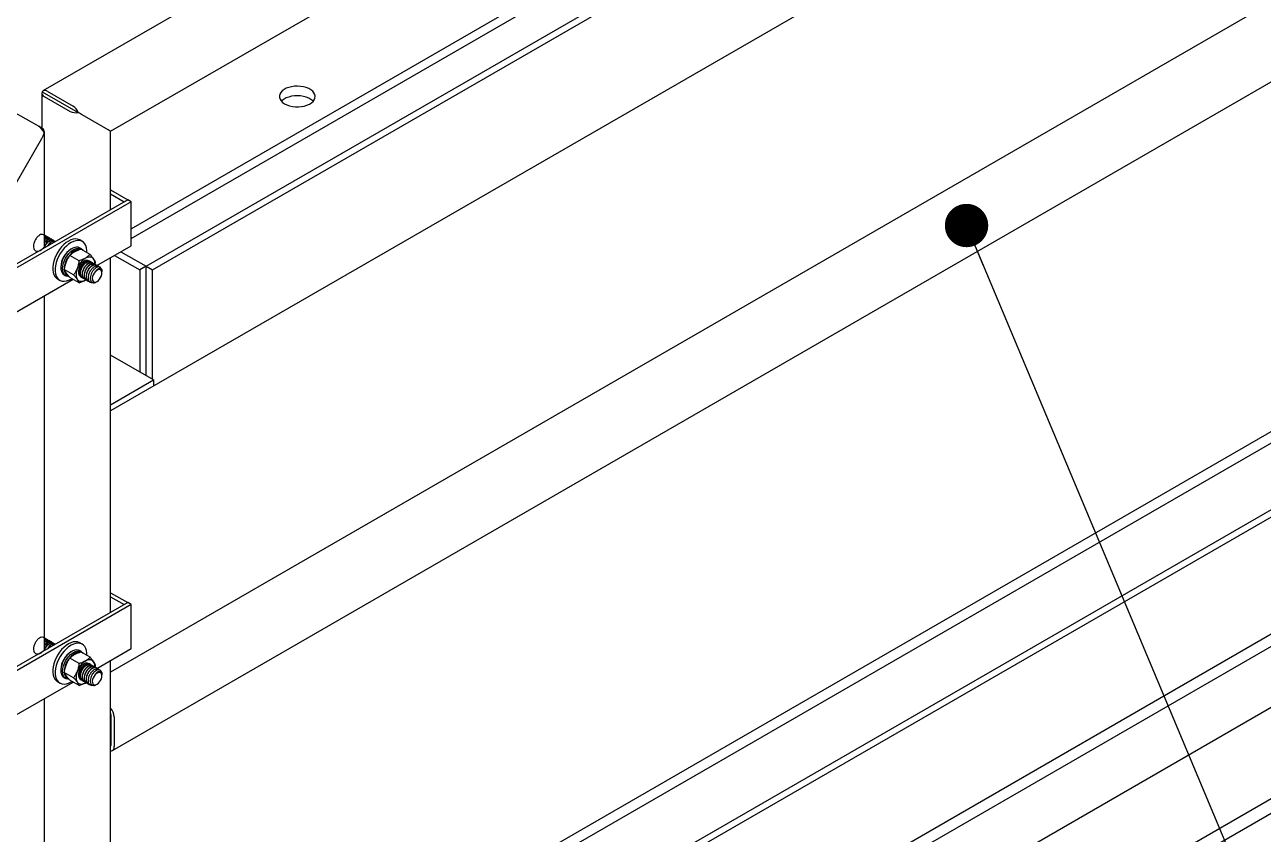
# Model space of a CAD drawing. Header units: millimetres. Extents: x 1293 to 41893, y 1011 to 26911.
# Drawn here: x 38631 to 39510, y 11269 to 11843 of the extents above; entities that cross this region are included whole.
import ezdxf

# ---------------------------------------------------------------- set-up
doc = ezdxf.new("R2010")
doc.units = ezdxf.units.MM
doc.header["$LTSCALE"] = 50
for name, color, linetype in [('CAPA_1', 7, 'Continuous'), ('CLIP_BAR', 5, 'Continuous'), ('PASILLOS', 2, 'Continuous')]:
    doc.layers.add(name, color=color, linetype=linetype)
doc.dimstyles.new('SLDDIMSTYLE3', dxfattribs={"dimtxt": 0.18, "dimasz": 30.769231, "dimexe": 0, "dimexo": 0.0625, "dimgap": 0, "dimtad": 0, "dimtih": 1, "dimtoh": 1, "dimdec": 0, "dimrnd": 1e-09, "dimzin": 0, "dimdsep": 46, "dimtxsty": 'Standard', "dimblk1": 'DOT', "dimblk2": 'DOT', "dimsah": 1, "dimcen": 0.09, "dimadec": 0, "dimazin": 0, "dimtfac": 30.769231, "dimtdec": 0, "dimtofl": 0, "dimtmove": 0, "dimatfit": 3, "dimldrblk": 'DOT', "dimfxl": 1, "dimfrac": 2, "dimtolj": 1, "dimtzin": 0, "dimarcsym": 0})

# ---------------------------------------------------------------- blocks, each defined once
blk = doc.blocks.new('_Dot')
at = {"color": 0, "linetype": 'ByBlock', "lineweight": -2}
blk.add_line((-0.5, 0), (-1, 0), dxfattribs=at)
at = {"color": 0, "linetype": 'ByBlock', "const_width": 0.5}
blk.add_lwpolyline([(-0.25, 0, 1), (0.25, 0, 1)], format="xyb", close=True, dxfattribs=at)

msp = doc.modelspace()

# ---------------------------------------------------------------- linework, layer by layer
at = {"color": 7, "linetype": 'Continuous', "lineweight": 25}
for p, q in [((38717.1356546, 11671.7602443), (39552.6827257, 12154.1113013)), ((38721.6257827, 11669.1681485), (39557.1728538, 12151.5192055)), ((38706.6676458, 11698.4181035), (39470.4695416, 12139.3515524)), ((38706.6676458, 11691.5738584), (39470.4695416, 12132.5073073)), ((39568.0622982, 12074.8483721), (38692.0022836, 11569.1096906)), ((40209.624491, 11899.9864017), (38692.0022836, 11023.8817498)), ((40209.624491, 11894.8022102), (38692.0022836, 11018.6975583)), ((40006.4685026, 11829.9259385), (38692.0022836, 11071.1007424)), ((38692.0022836, 11079.2648235), (39992.3263669, 11829.9259385)), ((38692.0022836, 10935.7370118), (40209.624491, 11811.8416637)), ((38642.5496023, 11770.2715666), (38643.1708386, 11770.6301987)), ((40123.5710424, 11753.1984211), (38737.5031583, 10953.0384636)), ((38694.7472, 11679.5006325), (38712.6455265, 11669.1681485)), ((38699.237328, 11682.0927282), (38717.1356546, 11671.7602443)), ((38717.1356546, 11671.7602443), (38712.6455265, 11669.1681485)), ((38712.6455265, 11669.1681485), (38712.6455265, 11596.824278)), ((38717.1356546, 11594.2321823), (38717.1356546, 11671.7602443)), ((38717.1356546, 11671.7602443), (38721.6257827, 11669.1681485)), ((38721.6257827, 11591.6400865), (38721.6257827, 11669.1681485)), ((38722.5096661, 11591.1298315), (38692.0022836, 11608.7413685)), ((38692.0022836, 11573.5182944), (38722.5096661, 11591.1298315)), ((38722.5096661, 11591.1298315), (38722.5096661, 11586.7212277)), ((38973.9045116, 11046.4204499), (39774.5982895, 11508.651129)), ((39826.5720521, 11473.7488658), (39034.3635556, 11016.4166353)), ((39826.5720521, 11463.3787975), (39034.3635556, 11006.046567))]:
    msp.add_line(p, q, dxfattribs=at)
at = {"color": 7, "linetype": 'Continuous', "lineweight": 25, "flags": 128}
for points in [[(38815.4234972, 11787.061247), (38817.0703406, 11786.2596843), (38818.928153, 11785.6303208), (38820.9434885, 11785.1912622), (38823.0583694, 11784.9551394), (38825.2119546, 11784.9287453), (38827.3422894, 11785.1128391), (38829.3880878, 11785.5021247), (38831.2904959, 11786.0854033), (38832.994785, 11786.8458948), (38834.4519258, 11787.7617214), (38835.619999, 11788.8065364), (38836.4654011, 11789.9502823), (38836.9638117, 11791.1600557), (38837.1008922, 11792.4010536), (38836.8726992, 11793.6375747), (38836.2857972, 11794.8340466), (38835.3570706, 11795.9560489), (38834.1132369, 11796.9713038), (38832.590079, 11797.8506041), (38830.8314155, 11798.568654), (38828.8878398, 11799.1047965), (38826.8152652, 11799.4436078), (38824.6733157, 11799.5753408), (38822.5236114, 11799.4962059), (38820.4279953, 11799.2084796), (38818.4467546, 11798.7204393), (38816.6368859, 11798.0461251), (38815.0504558, 11797.2049356), (38813.7331031, 11796.2210704), (38812.7227255, 11795.1228336), (38812.0483899, 11793.9418193), (38811.7294955, 11792.7120032), (38811.7752165, 11791.468765), (38812.1842375, 11790.2478702), (38812.9447917, 11789.0844418), (38814.0349993, 11788.0119495), (38815.4234972, 11787.061247)], [(38835.635388, 11788.823316), (38835.3570706, 11789.1118039), (38834.1132369, 11790.1270587), (38832.590079, 11791.006359), (38830.8314155, 11791.7244089), (38828.8878398, 11792.2605514), (38826.8152652, 11792.5993627), (38824.6733157, 11792.7310957), (38822.5236114, 11792.6519608), (38820.4279953, 11792.3642345), (38818.4467546, 11791.8761943), (38816.6368859, 11791.20188), (38815.0504558, 11790.3606905), (38813.7331031, 11789.3768253), (38813.1721186, 11788.823316)]]:
    msp.add_lwpolyline(points, dxfattribs=at)
at = {"layer": 'CLIP_BAR', "linetype": 'Continuous', "lineweight": 25}
for p, q in [((38704.1956005, 11718.9194457), (38614.3930393, 11667.0775306)), ((38692.0022836, 11725.9584977), (38704.1956005, 11718.9194457)), ((38692.0022836, 11723.126378), (38701.7426471, 11717.5033858)), ((38701.7426471, 11717.5033858), (38704.1956005, 11718.9194457)), ((38706.6676458, 11717.4923643), (38704.1956005, 11718.9194457)), ((38706.6676458, 11717.4923643), (38616.8650846, 11665.6504492)), ((38706.6676458, 11686.3821594), (38706.6676458, 11717.4923643)), ((38645.0390796, 11693.6652585), (38645.1628353, 11693.5158741)), ((38646.0723447, 11693.2898035), (38645.8996475, 11693.3894994)), ((38647.4539226, 11692.4922355), (38647.2812254, 11692.5919315)), ((38648.8355005, 11691.6946676), (38648.6628032, 11691.7943636)), ((38650.2170783, 11690.8970997), (38650.0443811, 11690.9967957)), ((38651.5986562, 11690.0995318), (38651.425959, 11690.1992277)), ((38652.9356461, 11689.3277039), (38652.8075368, 11689.4016598)), ((38664.5040735, 11684.3377363), (38663.9428987, 11684.0136717)), ((38671.2956105, 11684.1545129), (38670.0293944, 11684.8854839)), ((38671.8809323, 11689.3890477), (38670.084881, 11690.425886)), ((38677.4487354, 11680.1119051), (38670.8522258, 11683.919989)), ((38682.225028, 11672.2717365), (38706.6676458, 11686.3821594)), ((38669.6711492, 11675.6220001), (38663.0746396, 11679.430084)), ((38676.7894307, 11675.352508), (38676.9391262, 11675.1718119)), ((38677.8486356, 11674.9457412), (38677.6759384, 11675.0454372)), ((38681.0015156, 11672.7931114), (38681.3370417, 11674.5787971)), ((38656.6925205, 11671.4542874), (38656.6925205, 11670.8062635)), ((38658.9812923, 11665.7475362), (38660.2475084, 11665.0165652)), ((38665.7832381, 11665.5997774), (38659.1863333, 11669.4080895)), ((38679.2302135, 11674.1481733), (38679.0575163, 11674.2478693)), ((38680.6117914, 11673.3506053), (38680.4390941, 11673.4503013)), ((38681.9933692, 11672.5530374), (38681.820672, 11672.6527334)), ((38683.3749471, 11671.7554695), (38683.2022499, 11671.8551655)), ((38684.811947, 11669.4605617), (38684.6392498, 11669.5602577)), ((38685.8987638, 11668.1505428), (38685.8153985, 11667.734401)), ((38685.8987638, 11666.9541909), (38685.8987638, 11667.2523171)), ((38616.8650846, 11634.5402443), (38665.3772427, 11662.5457171)), ((38654.2111711, 11662.9288346), (38656.0072224, 11661.8919963)), ((38669.6711492, 11660.0668976), (38663.0746396, 11663.8749816)), ((38663.9440773, 11662.6779366), (38664.530796, 11663.0343604)), ((38672.0172424, 11663.6478332), (38672.1899406, 11663.5481367)), ((38673.3988203, 11662.8502653), (38673.5715185, 11662.7505687)), ((38674.1905495, 11662.005768), (38674.5570687, 11662.2289663)), ((38674.7803981, 11662.0526974), (38674.9530963, 11661.9530008)), ((38676.161976, 11661.2551294), (38676.3346742, 11661.1554329)), ((38677.5435539, 11660.4575615), (38677.7162521, 11660.357865)), ((38681.985338, 11660.7064442), (38682.4453805, 11660.9721074)), ((38692.0022836, 11440.1692135), (38704.1956005, 11433.1301615)), ((38692.0022836, 11437.3370938), (38701.7426471, 11431.7141017)), ((38704.1956005, 11433.1301615), (38614.3930393, 11381.2882464)), ((38706.6676458, 11431.7030802), (38616.8650846, 11379.8611651)), ((38701.7426471, 11431.7141017), (38704.1956005, 11433.1301615)), ((38706.6676458, 11431.7030802), (38704.1956005, 11433.1301615)), ((38706.6676458, 11400.5928752), (38706.6676458, 11431.7030802)), ((38645.0390796, 11407.8759744), (38645.1628353, 11407.72659)), ((38646.0723447, 11407.5005193), (38645.8996475, 11407.6002153)), ((38647.4539226, 11406.7029514), (38647.2812254, 11406.8026474)), ((38648.8355005, 11405.9053834), (38648.6628032, 11406.0050794)), ((38650.2170783, 11405.1078155), (38650.0443811, 11405.2075115)), ((38651.5986562, 11404.3102476), (38651.425959, 11404.4099436)), ((38652.9356461, 11403.5384197), (38652.8075368, 11403.6123757)), ((38671.8809323, 11403.5997636), (38670.084881, 11404.6366019)), ((38669.6711492, 11389.8327159), (38663.0746396, 11393.6407999)), ((38664.5040735, 11398.5484522), (38663.9428987, 11398.2243875)), ((38671.2956105, 11398.3652288), (38670.0293944, 11399.0961998)), ((38677.4487354, 11394.3226209), (38670.8522258, 11398.1307048)), ((38682.225028, 11386.4824523), (38706.6676458, 11400.5928752)), ((38656.6925205, 11385.6650032), (38656.6925205, 11385.0169793)), ((38676.7894307, 11389.5632238), (38676.9391262, 11389.3825277)), ((38677.8486356, 11389.156457), (38677.6759384, 11389.256153)), ((38679.2302135, 11388.3588891), (38679.0575163, 11388.4585851)), ((38680.6117914, 11387.5613212), (38680.4390941, 11387.6610172)), ((38681.0015156, 11387.0038273), (38681.3370417, 11388.789513)), ((38681.9933692, 11386.7637533), (38681.820672, 11386.8634492)), ((38683.3749471, 11385.9661853), (38683.2022499, 11386.0658813)), ((38616.8650846, 11348.7509601), (38665.3772427, 11376.7564329)), ((38654.2111711, 11377.1395505), (38656.0072224, 11376.1027122)), ((38658.9812923, 11379.958252), (38660.2475084, 11379.227281)), ((38665.7832381, 11379.8104933), (38659.1863333, 11383.6188053)), ((38669.6711492, 11374.2776135), (38663.0746396, 11378.0856974)), ((38663.9440773, 11376.8886525), (38664.530796, 11377.2450762)), ((38672.0172424, 11377.8585491), (38672.1899406, 11377.7588525)), ((38673.3988203, 11377.0609811), (38673.5715185, 11376.9612846)), ((38674.1905495, 11376.2164838), (38674.5570687, 11376.4396821)), ((38674.7803981, 11376.2634132), (38674.9530963, 11376.1637167)), ((38684.811947, 11383.6712776), (38684.6392498, 11383.7709736)), ((38685.8987638, 11382.3612587), (38685.8153985, 11381.9451169)), ((38685.8987638, 11381.1649068), (38685.8987638, 11381.4630329)), ((38676.161976, 11375.4658453), (38676.3346742, 11375.3661487)), ((38677.5435539, 11374.6682774), (38677.7162521, 11374.5685808)), ((38681.985338, 11374.9171601), (38682.4453805, 11375.1828233))]:
    msp.add_line(p, q, dxfattribs=at)
at = {"layer": 'CLIP_BAR', "linetype": 'Continuous', "lineweight": 25, "flags": 128}
for points in [[(38670.084881, 11690.425886), (38669.7831828, 11690.58729), (38668.4714741, 11691.0379998), (38667.01851, 11691.1679167), (38665.4567473, 11690.9741385), (38663.8210732, 11690.4609939), (38662.1480261, 11689.6399457), (38660.4749789, 11688.5293348), (38658.8393049, 11687.1539703), (38657.2775422, 11685.5445757), (38655.8245781, 11683.7371022), (38654.5128693, 11681.7719257), (38653.3717174, 11679.692945), (38652.4266137, 11677.5466011), (38651.6986702, 11675.3808398), (38651.2041482, 11673.2440407), (38650.9540942, 11671.1839362), (38650.9540942, 11669.2465458), (38651.2041482, 11667.4751475), (38651.6986702, 11665.9093114), (38652.4266137, 11664.5840157), (38653.3717174, 11663.5288654), (38654.2111711, 11662.9288346)], [(38675.1541491, 11681.4365416), (38675.1380092, 11683.0713366), (38674.8879553, 11684.8427349), (38674.3934332, 11686.408571), (38673.6654897, 11687.7338667), (38672.720386, 11688.789017), (38671.5792341, 11689.5504517), (38670.2675253, 11690.0011615), (38668.8145612, 11690.1310784), (38667.2527985, 11689.9373002), (38665.6171245, 11689.4241556), (38663.9440773, 11688.6031074), (38662.2710302, 11687.4924965), (38660.6353561, 11686.117132), (38659.0735934, 11684.5077374), (38657.6206293, 11682.7002639), (38656.3089206, 11680.7350874), (38655.1677686, 11678.6561067), (38654.2226649, 11676.5097628), (38653.4947215, 11674.3440015), (38653.0001994, 11672.2072024), (38652.7501454, 11670.1470979), (38652.7501454, 11668.2097075), (38653.0001994, 11666.4383092), (38653.4947215, 11664.8724731), (38654.2226649, 11663.5471774), (38655.1677686, 11662.4920271), (38656.3089206, 11661.7305924), (38657.6206293, 11661.2798825), (38659.0735934, 11661.1499657), (38660.6353561, 11661.3437439), (38662.2710302, 11661.8568885), (38663.9440773, 11662.6779366), (38663.9440773, 11662.6779366)], [(38670.0293944, 11684.8854839), (38669.0676923, 11685.2741887), (38667.8634935, 11685.4011643), (38666.5516307, 11685.2048205), (38665.1741628, 11684.6914523), (38663.7752521, 11683.8775184), (38662.3997486, 11682.789114), (38661.0917516, 11681.461134), (38659.8931962, 11679.9361541), (38658.8425086, 11678.2630659), (38657.9733745, 11676.4955096), (38657.3136588, 11674.6901539), (38656.8845123, 11672.9048796), (38656.6996938, 11671.1969234), (38656.7651285, 11669.6210433), (38657.0787186, 11668.227763), (38657.6304102, 11667.0617516), (38658.4025158, 11666.1603922), (38658.9812923, 11665.7475362)], [(38662.3850227, 11664.5001833), (38661.7688958, 11664.526839), (38660.6364975, 11664.8216117), (38659.6687319, 11665.4294212), (38658.8966263, 11666.3307806), (38658.3449347, 11667.496792), (38658.0313446, 11668.8900723), (38657.9659099, 11670.4659524), (38658.1507285, 11672.1739086), (38658.5798749, 11673.9591829), (38659.2395906, 11675.7645386), (38660.1087247, 11677.5320949), (38661.1594123, 11679.2051831), (38662.3579677, 11680.730163), (38663.6659648, 11682.058143), (38665.0414683, 11683.1465474), (38666.4403789, 11683.9604813), (38667.8178468, 11684.4738495), (38669.1297096, 11684.6701933), (38670.3339084, 11684.5432177), (38671.3918359, 11684.0969936), (38672.2695743, 11683.3458273), (38672.6004638, 11682.9107527)], [(38669.9775706, 11683.604854), (38669.6264262, 11683.6231587), (38668.3459228, 11683.4683531), (38666.9928425, 11682.9816198), (38665.615967, 11682.1805067), (38664.264936, 11681.0938958), (38662.9884572, 11679.760962), (38661.8325508, 11678.2297607), (38660.8388898, 11676.5554952), (38660.0432981, 11674.7985267), (38659.4744586, 11673.0221982), (38659.1528794, 11671.2905504), (38659.090154, 11669.6660133), (38659.288544, 11668.2071552), (38659.7408968, 11666.9665715), (38660.4309042, 11665.988988), (38661.3336896, 11665.309649), (38661.9192839, 11665.0694168)], [(38680.8470028, 11672.8554007), (38680.8755498, 11673.584528), (38680.7470994, 11675.0163928), (38680.3666844, 11676.2449261), (38679.7489241, 11677.2229161), (38678.9175585, 11677.9127792), (38677.9045367, 11678.2880044), (38676.7487884, 11678.334172), (38675.4947284, 11678.0495077), (38674.1905495, 11677.4449511), (38672.8863707, 11676.5437348), (38671.6323107, 11675.3804923), (38670.4765624, 11673.9999262), (38669.4635406, 11672.4550908), (38668.632175, 11670.8053535), (38668.0144147, 11669.1141125), (38667.6339997, 11667.4463615), (38667.5055493, 11665.866191), (38667.6339997, 11664.4343263), (38668.0144147, 11663.205793), (38668.632175, 11662.2278029), (38669.4635406, 11661.5379398), (38670.4765624, 11661.1627146), (38671.6323107, 11661.1165471), (38672.8863707, 11661.4012114), (38674.1905495, 11662.005768)], [(38677.3652915, 11675.2247698), (38677.1680552, 11675.3252907), (38676.2772161, 11675.5210862), (38675.2651075, 11675.3800551), (38674.1905495, 11674.9103937), (38673.1159916, 11674.1393969), (38672.103883, 11673.1118723), (38671.2130439, 11671.8875359), (38670.4952466, 11670.5375417), (38669.9922069, 11669.1403463), (38669.7331596, 11667.7771499), (38669.7331596, 11666.5271763), (38669.9922069, 11665.4630694), (38670.4952466, 11664.6466714), (38671.2130439, 11664.1254283), (38671.6023437, 11663.9942559)], [(38682.4448191, 11660.9717833), (38683.3766823, 11661.6576404), (38684.2394333, 11662.5884385), (38684.9690861, 11663.6951445), (38685.5115255, 11664.8956793), (38685.8265214, 11666.1010045), (38685.8907119, 11667.2217267), (38685.6993362, 11668.1747271), (38685.2665879, 11668.889326), (38684.624562, 11669.3125249), (38683.8208745, 11669.412937), (38682.9151312, 11669.1831153), (38681.9745071, 11668.6401046), (38681.0687638, 11667.8241774), (38680.2650763, 11666.7958474), (38679.6230503, 11665.6313811), (38679.1903021, 11664.4171417), (38678.9989264, 11663.2431836), (38679.0631169, 11662.1965741), (38679.3781127, 11661.3549354), (38679.9205522, 11660.7806879), (38680.6502049, 11660.516421), (38681.512956, 11660.5817341), (38682.4448191, 11660.9717833)], [(38670.084881, 11404.6366019), (38669.7831828, 11404.7980058), (38668.4714741, 11405.2487157), (38667.01851, 11405.3786326), (38665.4567473, 11405.1848544), (38663.8210732, 11404.6717098), (38662.1480261, 11403.8506616), (38660.4749789, 11402.7400506), (38658.8393049, 11401.3646862), (38657.2775422, 11399.7552916), (38655.8245781, 11397.947818), (38654.5128693, 11395.9826415), (38653.3717174, 11393.9036608), (38652.4266137, 11391.7573169), (38651.6986702, 11389.5915557), (38651.2041482, 11387.4547565), (38650.9540942, 11385.3946521), (38650.9540942, 11383.4572616), (38651.2041482, 11381.6858633), (38651.6986702, 11380.1200272), (38652.4266137, 11378.7947316), (38653.3717174, 11377.7395812), (38654.2111711, 11377.1395505)], [(38675.1541491, 11395.6472574), (38675.1380092, 11397.2820524), (38674.8879553, 11399.0534507), (38674.3934332, 11400.6192868), (38673.6654897, 11401.9445825), (38672.720386, 11402.9997328), (38671.5792341, 11403.7611675), (38670.2675253, 11404.2118774), (38668.8145612, 11404.3417943), (38667.2527985, 11404.1480161), (38665.6171245, 11403.6348715), (38663.9440773, 11402.8138233), (38662.2710302, 11401.7032123), (38660.6353561, 11400.3278479), (38659.0735934, 11398.7184533), (38657.6206293, 11396.9109797), (38656.3089206, 11394.9458032), (38655.1677686, 11392.8668225), (38654.2226649, 11390.7204786), (38653.4947215, 11388.5547174), (38653.0001994, 11386.4179182), (38652.7501454, 11384.3578138), (38652.7501454, 11382.4204233), (38653.0001994, 11380.649025), (38653.4947215, 11379.0831889), (38654.2226649, 11377.7578933), (38655.1677686, 11376.7027429), (38656.3089206, 11375.9413082), (38657.6206293, 11375.4905984), (38659.0735934, 11375.3606815), (38660.6353561, 11375.5544597), (38662.2710302, 11376.0676043), (38663.9440773, 11376.8886525), (38663.9440773, 11376.8886525)], [(38670.0293944, 11399.0961998), (38669.0676923, 11399.4849045), (38667.8634935, 11399.6118801), (38666.5516307, 11399.4155364), (38665.1741628, 11398.9021681), (38663.7752521, 11398.0882342), (38662.3997486, 11396.9998298), (38661.0917516, 11395.6718498), (38659.8931962, 11394.1468699), (38658.8425086, 11392.4737817), (38657.9733745, 11390.7062254), (38657.3136588, 11388.9008698), (38656.8845123, 11387.1155954), (38656.6996938, 11385.4076392), (38656.7651285, 11383.8317592), (38657.0787186, 11382.4384788), (38657.6304102, 11381.2724674), (38658.4025158, 11380.371108), (38658.9812923, 11379.958252)], [(38662.3850227, 11378.7108991), (38661.7688958, 11378.7375548), (38660.6364975, 11379.0323276), (38659.6687319, 11379.640137), (38658.8966263, 11380.5414964), (38658.3449347, 11381.7075078), (38658.0313446, 11383.1007882), (38657.9659099, 11384.6766682), (38658.1507285, 11386.3846244), (38658.5798749, 11388.1698988), (38659.2395906, 11389.9752544), (38660.1087247, 11391.7428107), (38661.1594123, 11393.4158989), (38662.3579677, 11394.9408788), (38663.6659648, 11396.2688588), (38665.0414683, 11397.3572632), (38666.4403789, 11398.1711971), (38667.8178468, 11398.6845654), (38669.1297096, 11398.8809091), (38670.3339084, 11398.7539335), (38671.3918359, 11398.3077095), (38672.2695743, 11397.5565431), (38672.6004638, 11397.1214685)], [(38669.9775706, 11397.8155698), (38669.6264262, 11397.8338745), (38668.3459228, 11397.6790689), (38666.9928425, 11397.1923357), (38665.615967, 11396.3912226), (38664.264936, 11395.3046117), (38662.9884572, 11393.9716779), (38661.8325508, 11392.4404765), (38660.8388898, 11390.766211), (38660.0432981, 11389.0092426), (38659.4744586, 11387.232914), (38659.1528794, 11385.5012662), (38659.090154, 11383.8767291), (38659.288544, 11382.417871), (38659.7408968, 11381.1772873), (38660.4309042, 11380.1997038), (38661.3336896, 11379.5203648), (38661.9192839, 11379.2801326)], [(38680.8470028, 11387.0661166), (38680.8755498, 11387.7952439), (38680.7470994, 11389.2271086), (38680.3666844, 11390.4556419), (38679.7489241, 11391.433632), (38678.9175585, 11392.1234951), (38677.9045367, 11392.4987203), (38676.7487884, 11392.5448878), (38675.4947284, 11392.2602235), (38674.1905495, 11391.6556669), (38672.8863707, 11390.7544507), (38671.6323107, 11389.5912081), (38670.4765624, 11388.210642), (38669.4635406, 11386.6658067), (38668.632175, 11385.0160693), (38668.0144147, 11383.3248284), (38667.6339997, 11381.6570773), (38667.5055493, 11380.0769069), (38667.6339997, 11378.6450421), (38668.0144147, 11377.4165088), (38668.632175, 11376.4385188), (38669.4635406, 11375.7486556), (38670.4765624, 11375.3734305), (38671.6323107, 11375.3272629), (38672.8863707, 11375.6119272), (38674.1905495, 11376.2164838)], [(38677.3652915, 11389.4354856), (38677.1680552, 11389.5360066), (38676.2772161, 11389.7318021), (38675.2651075, 11389.590771), (38674.1905495, 11389.1211095), (38673.1159916, 11388.3501127), (38672.103883, 11387.3225881), (38671.2130439, 11386.0982517), (38670.4952466, 11384.7482575), (38669.9922069, 11383.3510622), (38669.7331596, 11381.9878657), (38669.7331596, 11380.7378921), (38669.9922069, 11379.6737853), (38670.4952466, 11378.8573873), (38671.2130439, 11378.3361441), (38671.6023437, 11378.2049718)], [(38682.4448191, 11375.1824991), (38683.3766823, 11375.8683562), (38684.2394333, 11376.7991543), (38684.9690861, 11377.9058604), (38685.5115255, 11379.1063951), (38685.8265214, 11380.3117203), (38685.8907119, 11381.4324425), (38685.6993362, 11382.3854429), (38685.2665879, 11383.1000419), (38684.624562, 11383.5232407), (38683.8208745, 11383.6236529), (38682.9151312, 11383.3938312), (38681.9745071, 11382.8508204), (38681.0687638, 11382.0348932), (38680.2650763, 11381.0065632), (38679.6230503, 11379.8420969), (38679.1903021, 11378.6278575), (38678.9989264, 11377.4538995), (38679.0631169, 11376.40729), (38679.3781127, 11375.5656512), (38679.9205522, 11374.9914038), (38680.6502049, 11374.7271368), (38681.512956, 11374.79245), (38682.4448191, 11375.1824991)]]:
    msp.add_lwpolyline(points, dxfattribs=at)
at = {"layer": 'CLIP_BAR', "linetype": 'Continuous', "lineweight": 25}
for centre, radius, start, end in [((38672.3058768, 11670.813358), 15.6265058, 122.3560527089, 177.6493238238), ((38682.7153058, 11668.4622575), 3.1986827, 354.4075952779, 54.1244307572), ((38672.3058768, 11385.0240738), 15.6265058, 122.3560527089, 177.6493238238), ((38682.7153058, 11382.6729734), 3.1986827, 354.4075952779, 54.124430757)]:
    msp.add_arc(centre, radius, start, end, dxfattribs=at)
for points, knots in [([(38645.8989951, 11693.3886194), (38644.9099941, 11693.8912817), (38643.1227335, 11694.7996617), (38641.5655196, 11693.866126), (38639.8267357, 11692.446861), (38638.432799, 11690.3662641), (38637.5178377, 11688.0191802), (38637.3214414, 11686.3055062), (38637.44059, 11684.8779301), (38637.8096217, 11683.6905875), (38638.8373687, 11682.6341049), (38640.3568722, 11682.3069875), (38642.2063687, 11682.8690661), (38644.0558359, 11684.2416646), (38645.6363187, 11686.21011), (38646.7222326, 11688.4591824), (38647.1604589, 11690.6548188), (38646.8856452, 11692.4134029), (38646.1045499, 11693.485615), (38645.2877496, 11693.532123), (38644.9563157, 11693.5509946)], [0, 0, 0, 0, 0.0732725857, 0.1324136283, 0.191554671, 0.250367964, 0.309689932, 0.3686131597, 0.3826585762, 0.4346011185, 0.48709276, 0.5459060531, 0.6050470958, 0.6641881384, 0.7230014315, 0.7823233995, 0.8412466272, 0.9001698549, 0.9594918229, 1, 1, 1, 1]), ([(38647.280573, 11692.5910514), (38647.2799098, 11692.591853), (38646.9851911, 11692.94807), (38646.1385635, 11692.9874897), (38645.2759339, 11692.5928656), (38644.9563157, 11692.446651)], [0, 0, 0, 0, 0.0014176694, 0.6300091645, 1, 1, 1, 1]), ([(38648.6621508, 11691.7934835), (38648.6614876, 11691.7942852), (38648.3667693, 11692.1505448), (38647.2971937, 11692.0866332), (38645.9697913, 11691.7220746), (38645.1908537, 11690.9829736), (38644.9563157, 11690.7604305)], [0, 0, 0, 0, 0.00092391085, 0.41058395275, 0.82252691243, 1, 1, 1, 1]), ([(38645.0390796, 11693.4665925), (38645.4180938, 11693.4693581), (38646.0672239, 11693.4740947), (38646.4041934, 11692.940391), (38646.5444132, 11692.7183062)], [0, 0, 0, 0, 0.5838800654, 1, 1, 1, 1]), ([(38645.0390796, 11692.3113138), (38645.3926555, 11692.4777907), (38646.2953085, 11692.9027938), (38647.3695512, 11692.7340049), (38647.7818151, 11692.1314592), (38647.925991, 11691.9207383)], [0, 0, 0, 0, 0.2951524955, 0.7535023958, 1, 1, 1, 1]), ([(38645.0390796, 11690.5815156), (38645.3029044, 11690.8328719), (38646.1097398, 11691.6015758), (38647.494854, 11692.0303083), (38648.7516087, 11691.9488544), (38649.1635172, 11691.3371086), (38649.3075689, 11691.1231703)], [0, 0, 0, 0, 0.1611393741, 0.4928003618, 0.8226233407, 1, 1, 1, 1]), ([(38650.0437287, 11690.9959156), (38650.0430655, 11690.9967172), (38649.7483504, 11691.3529636), (38648.6702937, 11691.3241603), (38647.0697049, 11690.7153437), (38645.6953869, 11689.6254094), (38645.1029022, 11688.7075088), (38644.9563157, 11688.4804111)], [0, 0, 0, 0, 0.00067443974, 0.29971953857, 0.60043112988, 0.90114272118, 1, 1, 1, 1]), ([(38651.4253066, 11690.1983477), (38651.4246434, 11690.1991493), (38651.1299259, 11690.5553979), (38650.0580429, 11690.5206711), (38648.4295473, 11689.9386306), (38646.7646207, 11688.4389973), (38645.5320448, 11686.7624931), (38645.1349812, 11685.6271222), (38645.0078414, 11685.2635765)], [0, 0, 0, 0, 0.0005029213, 0.2234971178, 0.447733997, 0.6719708761, 0.8949650727, 1, 1, 1, 1]), ([(38645.0390796, 11688.2486167), (38645.2143506, 11688.522136), (38645.8342153, 11689.4894658), (38647.2340158, 11690.6075213), (38648.8683672, 11691.2618455), (38650.1341599, 11691.1477741), (38650.5453473, 11690.5386306), (38650.6891468, 11690.3256024)], [0, 0, 0, 0, 0.1004785474, 0.3553531007, 0.610227654, 0.8636897359, 1, 1, 1, 1]), ([(38645.0390796, 11684.797679), (38645.2063838, 11685.2860608), (38645.6387125, 11686.5480831), (38646.9346304, 11688.343929), (38648.5968316, 11689.8281527), (38650.2550194, 11690.4593555), (38651.5151253, 11690.3508001), (38651.9267665, 11689.7412166), (38652.0707246, 11689.5280345)], [0, 0, 0, 0, 0.1218631704, 0.3149052932, 0.5090231843, 0.7031410754, 0.8961831982, 1, 1, 1, 1]), ([(38652.8068844, 11689.4007797), (38652.8062212, 11689.4015814), (38652.5115053, 11689.7578291), (38651.4356941, 11689.7255581), (38649.8249548, 11689.1324164), (38648.2238453, 11687.7821565), (38647.4489966, 11686.5353231), (38647.1115772, 11685.9923707)], [0, 0, 0, 0, 0.0005952151, 0.2645123039, 0.5299001267, 0.7952879496, 1, 1, 1, 1]), ([(38647.4778246, 11686.1769706), (38647.7549545, 11686.6186298), (38648.4716663, 11687.7608459), (38649.9996615, 11689.0296173), (38651.6078208, 11689.6267432), (38652.6842027, 11689.6581328), (38652.9789185, 11689.3018854), (38652.9795817, 11689.3010837)], [0, 0, 0, 0, 0.1738118468, 0.4495110767, 0.7252103066, 0.9993816583, 1, 1, 1, 1]), ([(38663.0746396, 11679.430084), (38663.3109563, 11679.6688201), (38664.008279, 11680.3732814), (38665.3942662, 11681.4792755), (38667.6959063, 11682.816535), (38669.6827447, 11683.5111367), (38670.8522258, 11683.919989)], [0, 0, 0, 0, 0.1280647744, 0.377893031, 0.6338190398, 1, 1, 1, 1]), ([(38659.1863333, 11669.4080895), (38659.3500692, 11670.3782386), (38659.6810919, 11672.3395758), (38660.5634943, 11675.0192646), (38661.7184382, 11677.4010559), (38662.6198196, 11678.7496228), (38663.0746396, 11679.430084)], [0, 0, 0, 0, 0.2646061211, 0.5349506065, 0.7653448938, 1, 1, 1, 1]), ([(38669.6711492, 11675.6220001), (38669.507436, 11674.6518025), (38669.1764596, 11672.6903694), (38668.2941509, 11670.0105907), (38667.1393141, 11667.6287698), (38666.2380162, 11666.280227), (38665.7832381, 11665.5997774)], [0, 0, 0, 0, 0.2646176718, 0.5349733347, 0.7653562273, 1, 1, 1, 1]), ([(38677.675286, 11675.0445571), (38676.6862844, 11675.5472205), (38674.8990226, 11676.4556024), (38673.3418161, 11675.5220545), (38671.6030053, 11674.1028334), (38670.2091694, 11672.0220726), (38669.29383, 11669.6756035), (38669.0984825, 11667.9602243), (38669.215718, 11666.5357587), (38669.6060209, 11665.3138314), (38670.4664613, 11664.4830313), (38671.5219776, 11663.9153107), (38672.0178105, 11663.6486217)], [0, 0, 0, 0, 0.13731847176, 0.24815334298, 0.35898821421, 0.46920885743, 0.58038279666, 0.69080946587, 0.71713165864, 0.81447598554, 0.91284936663, 1, 1, 1, 1]), ([(38677.4487354, 11680.1119051), (38676.7405209, 11679.4367665), (38675.5497327, 11678.301592), (38673.2396163, 11676.9701131), (38671.3256815, 11676.1678071), (38670.0846894, 11675.7584212), (38669.6711492, 11675.6220001)], [0, 0, 0, 0, 0.36617943412, 0.61569220336, 0.87193575927, 1, 1, 1, 1]), ([(38679.0568639, 11674.2469892), (38678.0678622, 11674.7496526), (38676.2806004, 11675.6580344), (38674.723394, 11674.7244866), (38672.9845832, 11673.3052655), (38671.5907472, 11671.2245047), (38670.6754078, 11668.8780356), (38670.4800603, 11667.1626563), (38670.5972959, 11665.7381908), (38670.9875988, 11664.5162634), (38671.8480392, 11663.6854634), (38672.9035555, 11663.1177428), (38673.3993884, 11662.8510538)], [0, 0, 0, 0, 0.13731847176, 0.24815334298, 0.35898821421, 0.46920885743, 0.58038279666, 0.69080946587, 0.71713165864, 0.81447598554, 0.91284936663, 1, 1, 1, 1]), ([(38672.8637524, 11663.4019853), (38672.6316836, 11663.4335604), (38671.8634802, 11663.5380816), (38671.0345541, 11664.6367544), (38670.5813014, 11666.4797217), (38670.8503097, 11668.7778251), (38671.7598425, 11671.128212), (38673.1693998, 11673.1925749), (38674.8509014, 11674.6737069), (38676.5038926, 11675.3057421), (38677.7652383, 11675.1969882), (38678.1767805, 11674.5874205), (38678.3207041, 11674.3742439)], [0, 0, 0, 0, 0.048475606, 0.160465906, 0.2717034488, 0.3829409915, 0.4949312916, 0.6059612955, 0.7176100377, 0.82925878, 0.9402887839, 1, 1, 1, 1]), ([(38680.4384417, 11673.4494212), (38679.4494401, 11673.9520847), (38677.6621783, 11674.8604665), (38676.1049718, 11673.9269186), (38674.366161, 11672.5076975), (38672.9723251, 11670.4269368), (38672.0569857, 11668.0804677), (38671.8616382, 11666.3650884), (38671.9788737, 11664.9406228), (38672.3691766, 11663.7186955), (38673.229617, 11662.8878954), (38674.2851333, 11662.3201748), (38674.7809663, 11662.0534859)], [0, 0, 0, 0, 0.13731847176, 0.24815334298, 0.35898821421, 0.46920885743, 0.58038279666, 0.69080946587, 0.71713165864, 0.81447598554, 0.91284936663, 1, 1, 1, 1]), ([(38674.2453303, 11662.6044174), (38674.0132615, 11662.6359925), (38673.245058, 11662.7405136), (38672.416132, 11663.8391865), (38671.9628792, 11665.6821537), (38672.2318875, 11667.9802572), (38673.1414203, 11670.3306441), (38674.5509777, 11672.395007), (38676.2324793, 11673.876139), (38677.8854704, 11674.5081742), (38679.1468161, 11674.3994203), (38679.5583584, 11673.7898526), (38679.7022819, 11673.576676)], [0, 0, 0, 0, 0.048475606, 0.160465906, 0.2717034488, 0.3829409915, 0.4949312916, 0.6059612955, 0.7176100377, 0.82925878, 0.9402887839, 1, 1, 1, 1]), ([(38681.3370417, 11674.5787971), (38681.1733058, 11674.9587361), (38680.8422831, 11675.7268536), (38679.9598807, 11677.0911816), (38678.8049368, 11678.5751626), (38677.9035554, 11679.5965383), (38677.4487354, 11680.1119051)], [0, 0, 0, 0, 0.2646061211, 0.5349506065, 0.7653448938, 1, 1, 1, 1]), ([(38663.0746396, 11663.8749816), (38662.5634021, 11664.4555384), (38661.5298413, 11665.629241), (38660.3904657, 11667.1419262), (38659.6127682, 11668.4081188), (38659.3293439, 11669.072736), (38659.1863333, 11669.4080895)], [0, 0, 0, 0, 0.2646176718, 0.5349733347, 0.7653562273, 1, 1, 1, 1]), ([(38665.7832381, 11665.5997774), (38666.2944304, 11665.0192561), (38667.327901, 11663.8456241), (38668.4671603, 11662.3330158), (38669.2447711, 11661.0668645), (38669.5281577, 11660.4022497), (38669.6711492, 11660.0668976)], [0, 0, 0, 0, 0.2646061211, 0.5349506065, 0.7653448938, 1, 1, 1, 1]), ([(38681.8200196, 11672.6518533), (38680.831018, 11673.1545167), (38679.0437562, 11674.0628986), (38677.4865497, 11673.1293507), (38675.7477389, 11671.7101296), (38674.3539029, 11669.6293689), (38673.4385635, 11667.2828997), (38673.2432161, 11665.5675205), (38673.3604516, 11664.1430549), (38673.7507545, 11662.9211276), (38674.6111949, 11662.0903275), (38675.6667112, 11661.5226069), (38676.1625441, 11661.255918)], [0, 0, 0, 0, 0.1373184718, 0.248153343, 0.3589882142, 0.4692088574, 0.5803827967, 0.6908094659, 0.7171316586, 0.8144759855, 0.9128493666, 1, 1, 1, 1]), ([(38675.6269081, 11661.8068494), (38675.3948393, 11661.8384245), (38674.6266359, 11661.9429457), (38673.7977098, 11663.0416186), (38673.3444571, 11664.8845858), (38673.6134654, 11667.1826892), (38674.5229982, 11669.5330762), (38675.9325556, 11671.5974391), (38677.6140571, 11673.078571), (38679.2670483, 11673.7106063), (38680.528394, 11673.6018523), (38680.9399362, 11672.9922847), (38681.0838598, 11672.7791081)], [0, 0, 0, 0, 0.048475606, 0.160465906, 0.2717034488, 0.3829409915, 0.4949312916, 0.6059612955, 0.7176100377, 0.82925878, 0.9402887839, 1, 1, 1, 1]), ([(38683.2015974, 11671.8542854), (38682.2125958, 11672.3569488), (38680.425334, 11673.2653307), (38678.8681276, 11672.3317828), (38677.1293168, 11670.9125617), (38675.7354808, 11668.8318009), (38674.8201414, 11666.4853318), (38674.6247939, 11664.7699526), (38674.7420294, 11663.345487), (38675.1323324, 11662.1235597), (38675.9927728, 11661.2927596), (38677.0482891, 11660.725039), (38677.544122, 11660.45835)], [0, 0, 0, 0, 0.1373184718, 0.248153343, 0.3589882142, 0.4692088574, 0.5803827967, 0.6908094659, 0.7171316586, 0.8144759855, 0.9128493666, 1, 1, 1, 1]), ([(38677.008486, 11661.0092815), (38676.7764172, 11661.0408566), (38676.0082138, 11661.1453778), (38675.1792877, 11662.2440506), (38674.726035, 11664.0870179), (38674.9950433, 11666.3851213), (38675.9045761, 11668.7355083), (38677.3141334, 11670.7998711), (38678.995635, 11672.2810031), (38680.6486262, 11672.9130383), (38681.9099719, 11672.8042844), (38682.3215141, 11672.1947167), (38682.4654377, 11671.9815402)], [0, 0, 0, 0, 0.048475606, 0.160465906, 0.2717034488, 0.3829409915, 0.4949312916, 0.6059612955, 0.7176100377, 0.82925878, 0.9402887839, 1, 1, 1, 1]), ([(38679.7142861, 11660.16427), (38679.5597848, 11660.1112685), (38678.7997278, 11659.8505316), (38677.6415655, 11660.257902), (38676.5446028, 11661.4029658), (38676.1119572, 11663.3010747), (38676.3754477, 11665.5844138), (38677.2864671, 11667.9387772), (38678.6956238, 11670.0020731), (38680.3772491, 11671.4835168), (38682.0301469, 11672.1153751), (38683.2908163, 11672.0070305), (38683.7019637, 11671.3982997), (38683.8454381, 11671.1858763)], [0, 0, 0, 0, 0.0259728319, 0.1277713268, 0.2304502747, 0.3324390528, 0.4344278308, 0.5371067788, 0.6389052737, 0.7412710623, 0.843636851, 0.9454353459, 1, 1, 1, 1]), ([(38684.5898199, 11671.0541232), (38684.2047617, 11671.1722336), (38683.4358886, 11671.408073), (38681.9849076, 11670.9209226), (38680.5297596, 11669.8720485), (38679.2184944, 11668.3274325), (38678.2093266, 11666.494032), (38677.615335, 11664.5727897), (38677.5027915, 11662.7915966), (38677.8764577, 11661.3428062), (38678.6910127, 11660.3788229), (38679.8447316, 11660.023632), (38680.9977433, 11660.1574155), (38681.7126613, 11660.6034501), (38681.9570891, 11660.7559476)], [0, 0, 0, 0, 0.09121125612, 0.18212796419, 0.27219797439, 0.36105034817, 0.44935284977, 0.53613277916, 0.62267071908, 0.70737889563, 0.7918553068, 0.8747826446, 0.95718864481, 1, 1, 1, 1]), ([(38681.7477246, 11668.8165292), (38682.0518756, 11669.1360828), (38682.7021038, 11669.8192393), (38683.7453579, 11670.3655712), (38684.7351644, 11670.4133633), (38685.4977798, 11669.9084452), (38685.8575273, 11669.049029), (38685.8886157, 11668.3716567), (38685.8987638, 11668.1505428)], [0, 0, 0, 0, 0.1541146851, 0.3294736057, 0.5134005988, 0.7040898972, 0.9034064076, 1, 1, 1, 1]), ([(38681.7477246, 11668.8165292), (38681.9229601, 11668.9546462), (38682.5375844, 11669.4390802), (38683.5615986, 11669.8023647), (38684.408799, 11669.8415498), (38684.6386552, 11669.5602165), (38684.6389516, 11669.5598538)], [0, 0, 0, 0, 0.1665522766, 0.5841684719, 0.9994639163, 1, 1, 1, 1]), ([(38684.4268417, 11669.6135604), (38684.3318182, 11669.6341803), (38684.0728305, 11669.6903801), (38683.606845, 11669.6785345), (38683.0210463, 11669.5386141), (38682.3928716, 11669.2662583), (38681.9650782, 11668.9680454), (38681.7477246, 11668.8165292)], [0, 0, 0, 0, 0.1223649608, 0.3335071852, 0.5446494096, 0.7686451522, 1, 1, 1, 1]), ([(38685.875641, 11667.250595), (38685.8524303, 11667.6452387), (38685.8028282, 11668.4886065), (38685.2630478, 11669.3193103), (38684.6907339, 11669.5207002), (38684.4268417, 11669.6135604)], [0, 0, 0, 0, 0.32155289498, 0.68717010064, 1, 1, 1, 1]), ([(38669.6711492, 11660.0668976), (38670.0837571, 11660.2038045), (38671.301279, 11660.6077888), (38673.0235298, 11661.2969996), (38674.1202034, 11661.9741887), (38674.581264, 11662.2588908)], [0, 0, 0, 0, 0.2290497714, 0.6758791616, 1, 1, 1, 1]), ([(38671.4821745, 11664.1995532), (38671.2238296, 11664.1872409), (38670.9641502, 11664.1748651), (38670.8098083, 11664.3457067), (38670.8090152, 11664.3465847)], [0, 0, 0, 0, 0.9948609134, 1, 1, 1, 1]), ([(38645.8989951, 11407.5993352), (38644.9099941, 11408.1019976), (38643.1227335, 11409.0103775), (38641.5655196, 11408.0768418), (38639.8267357, 11406.6575768), (38638.432799, 11404.57698), (38637.5178377, 11402.229896), (38637.3214414, 11400.5162221), (38637.44059, 11399.088646), (38637.8096217, 11397.9013034), (38638.8373687, 11396.8448208), (38640.3568722, 11396.5177033), (38642.2063687, 11397.079782), (38644.0558359, 11398.4523804), (38645.6363187, 11400.4208258), (38646.7222326, 11402.6698982), (38647.1604589, 11404.8655347), (38646.8856452, 11406.6241187), (38646.1045499, 11407.6963308), (38645.2877496, 11407.7428388), (38644.9563157, 11407.7617104)], [0, 0, 0, 0, 0.0732725857, 0.1324136283, 0.191554671, 0.250367964, 0.309689932, 0.3686131597, 0.3826585762, 0.4346011185, 0.48709276, 0.5459060531, 0.6050470958, 0.6641881384, 0.7230014315, 0.7823233995, 0.8412466272, 0.9001698549, 0.9594918229, 1, 1, 1, 1]), ([(38647.280573, 11406.8017673), (38647.2799098, 11406.8025688), (38646.9851911, 11407.1587858), (38646.1385635, 11407.1982055), (38645.2759339, 11406.8035814), (38644.9563157, 11406.6573668)], [0, 0, 0, 0, 0.0014176694, 0.6300091645, 1, 1, 1, 1]), ([(38648.6621508, 11406.0041993), (38648.6614876, 11406.005001), (38648.3667693, 11406.3612606), (38647.2971937, 11406.297349), (38645.9697913, 11405.9327904), (38645.1908537, 11405.1936895), (38644.9563157, 11404.9711463)], [0, 0, 0, 0, 0.00092391085, 0.41058395274, 0.82252691243, 1, 1, 1, 1]), ([(38650.0437287, 11405.2066314), (38650.0430655, 11405.2074331), (38649.7483504, 11405.5636795), (38648.6702937, 11405.5348761), (38647.0697049, 11404.9260595), (38645.6953869, 11403.8361253), (38645.1029022, 11402.9182246), (38644.9563157, 11402.691127)], [0, 0, 0, 0, 0.0006744397, 0.2997195386, 0.6004311299, 0.9011427212, 1, 1, 1, 1]), ([(38651.4253066, 11404.4090635), (38651.4246434, 11404.4098651), (38651.1299259, 11404.7661138), (38650.0580429, 11404.731387), (38648.4295473, 11404.1493464), (38646.7646207, 11402.6497132), (38645.5320448, 11400.973209), (38645.1349812, 11399.8378381), (38645.0078414, 11399.4742923)], [0, 0, 0, 0, 0.0005029213, 0.2234971178, 0.447733997, 0.6719708761, 0.8949650727, 1, 1, 1, 1]), ([(38645.0390796, 11407.6773083), (38645.4180938, 11407.6800739), (38646.0672239, 11407.6848105), (38646.4041934, 11407.1511068), (38646.5444132, 11406.929022)], [0, 0, 0, 0, 0.5838800654, 1, 1, 1, 1]), ([(38645.0390796, 11406.5220296), (38645.3926555, 11406.6885065), (38646.2953085, 11407.1135097), (38647.3695512, 11406.9447207), (38647.7818151, 11406.342175), (38647.925991, 11406.1314541)], [0, 0, 0, 0, 0.2951524955, 0.7535023958, 1, 1, 1, 1]), ([(38645.0390796, 11404.7922315), (38645.3029044, 11405.0435877), (38646.1097398, 11405.8122916), (38647.494854, 11406.2410242), (38648.7516087, 11406.1595703), (38649.1635172, 11405.5478245), (38649.3075689, 11405.3338862)], [0, 0, 0, 0, 0.1611393741, 0.4928003618, 0.8226233407, 1, 1, 1, 1]), ([(38645.0390796, 11402.4593326), (38645.2143506, 11402.7328518), (38645.8342153, 11403.7001817), (38647.2340158, 11404.8182372), (38648.8683672, 11405.4725614), (38650.1341599, 11405.3584899), (38650.5453473, 11404.7493465), (38650.6891468, 11404.5363183)], [0, 0, 0, 0, 0.1004785474, 0.3553531007, 0.610227654, 0.8636897359, 1, 1, 1, 1]), ([(38645.0390796, 11399.0083948), (38645.2063838, 11399.4967767), (38645.6387125, 11400.7587989), (38646.9346304, 11402.5546449), (38648.5968316, 11404.0388685), (38650.2550194, 11404.6700713), (38651.5151253, 11404.561516), (38651.9267665, 11403.9519325), (38652.0707246, 11403.7387503)], [0, 0, 0, 0, 0.1218631704, 0.3149052932, 0.5090231843, 0.7031410754, 0.8961831982, 1, 1, 1, 1]), ([(38652.8068844, 11403.6114956), (38652.8062212, 11403.6122972), (38652.5115053, 11403.9685449), (38651.4356941, 11403.9362739), (38649.8249548, 11403.3431322), (38648.2238453, 11401.9928724), (38647.4489966, 11400.7460389), (38647.1115772, 11400.2030865)], [0, 0, 0, 0, 0.0005952151, 0.2645123039, 0.5299001267, 0.7952879496, 1, 1, 1, 1]), ([(38647.4778246, 11400.3876864), (38647.7549545, 11400.8293456), (38648.4716663, 11401.9715618), (38649.9996615, 11403.2403331), (38651.6078208, 11403.837459), (38652.6842027, 11403.8688486), (38652.9789185, 11403.5126012), (38652.9795817, 11403.5117996)], [0, 0, 0, 0, 0.1738118468, 0.4495110767, 0.7252103066, 0.9993816583, 1, 1, 1, 1]), ([(38659.1863333, 11383.6188053), (38659.3500692, 11384.5889544), (38659.6810919, 11386.5502916), (38660.5634943, 11389.2299804), (38661.7184382, 11391.6117717), (38662.6198196, 11392.9603386), (38663.0746396, 11393.6407999)], [0, 0, 0, 0, 0.2646061211, 0.5349506065, 0.7653448938, 1, 1, 1, 1]), ([(38663.0746396, 11393.6407999), (38663.3109563, 11393.8795359), (38664.008279, 11394.5839972), (38665.3942662, 11395.6899913), (38667.6959063, 11397.0272509), (38669.6827447, 11397.7218525), (38670.8522258, 11398.1307048)], [0, 0, 0, 0, 0.1280647744, 0.377893031, 0.6338190398, 1, 1, 1, 1]), ([(38677.4487354, 11394.3226209), (38676.7405209, 11393.6474823), (38675.5497327, 11392.5123078), (38673.2396163, 11391.180829), (38671.3256815, 11390.3785229), (38670.0846894, 11389.969137), (38669.6711492, 11389.8327159)], [0, 0, 0, 0, 0.36617943412, 0.61569220336, 0.87193575927, 1, 1, 1, 1]), ([(38681.3370417, 11388.789513), (38681.1733058, 11389.1694519), (38680.8422831, 11389.9375694), (38679.9598807, 11391.3018975), (38678.8049368, 11392.7858785), (38677.9035554, 11393.8072541), (38677.4487354, 11394.3226209)], [0, 0, 0, 0, 0.2646061211, 0.5349506065, 0.7653448938, 1, 1, 1, 1]), ([(38669.6711492, 11389.8327159), (38669.507436, 11388.8625183), (38669.1764596, 11386.9010852), (38668.2941509, 11384.2213065), (38667.1393141, 11381.8394856), (38666.2380162, 11380.4909428), (38665.7832381, 11379.8104933)], [0, 0, 0, 0, 0.2646176718, 0.5349733347, 0.7653562273, 1, 1, 1, 1]), ([(38677.675286, 11389.2552729), (38676.6862844, 11389.7579363), (38674.8990226, 11390.6663182), (38673.3418161, 11389.7327703), (38671.6030053, 11388.3135492), (38670.2091694, 11386.2327885), (38669.29383, 11383.8863194), (38669.0984825, 11382.1709401), (38669.215718, 11380.7464745), (38669.6060209, 11379.5245472), (38670.4664613, 11378.6937471), (38671.5219776, 11378.1260265), (38672.0178105, 11377.8593376)], [0, 0, 0, 0, 0.13731847176, 0.24815334298, 0.35898821421, 0.46920885743, 0.58038279666, 0.69080946587, 0.71713165864, 0.81447598554, 0.91284936663, 1, 1, 1, 1]), ([(38679.0568639, 11388.457705), (38678.0678622, 11388.9603684), (38676.2806004, 11389.8687503), (38674.723394, 11388.9352024), (38672.9845832, 11387.5159813), (38671.5907472, 11385.4352206), (38670.6754078, 11383.0887514), (38670.4800603, 11381.3733722), (38670.5972959, 11379.9489066), (38670.9875988, 11378.7269793), (38671.8480392, 11377.8961792), (38672.9035555, 11377.3284586), (38673.3993884, 11377.0617696)], [0, 0, 0, 0, 0.13731847176, 0.24815334298, 0.35898821421, 0.46920885743, 0.58038279666, 0.69080946587, 0.71713165864, 0.81447598554, 0.91284936663, 1, 1, 1, 1]), ([(38672.8637524, 11377.6127011), (38672.6316836, 11377.6442762), (38671.8634802, 11377.7487974), (38671.0345541, 11378.8474702), (38670.5813014, 11380.6904375), (38670.8503097, 11382.9885409), (38671.7598425, 11385.3389279), (38673.1693998, 11387.4032908), (38674.8509014, 11388.8844227), (38676.5038926, 11389.5164579), (38677.7652383, 11389.407704), (38678.1767805, 11388.7981363), (38678.3207041, 11388.5849598)], [0, 0, 0, 0, 0.048475606, 0.160465906, 0.2717034488, 0.3829409915, 0.4949312916, 0.6059612955, 0.7176100377, 0.82925878, 0.9402887839, 1, 1, 1, 1]), ([(38680.4384417, 11387.6601371), (38679.4494401, 11388.1628005), (38677.6621783, 11389.0711824), (38676.1049718, 11388.1376345), (38674.366161, 11386.7184134), (38672.9723251, 11384.6376526), (38672.0569857, 11382.2911835), (38671.8616382, 11380.5758042), (38671.9788737, 11379.1513387), (38672.3691766, 11377.9294114), (38673.229617, 11377.0986113), (38674.2851333, 11376.5308907), (38674.7809663, 11376.2642017)], [0, 0, 0, 0, 0.13731847176, 0.24815334298, 0.35898821421, 0.46920885743, 0.58038279666, 0.69080946587, 0.71713165864, 0.81447598554, 0.91284936663, 1, 1, 1, 1]), ([(38674.2453303, 11376.8151332), (38674.0132615, 11376.8467083), (38673.245058, 11376.9512295), (38672.416132, 11378.0499023), (38671.9628792, 11379.8928696), (38672.2318875, 11382.190973), (38673.1414203, 11384.54136), (38674.5509777, 11386.6057228), (38676.2324793, 11388.0868548), (38677.8854704, 11388.71889), (38679.1468161, 11388.6101361), (38679.5583584, 11388.0005684), (38679.7022819, 11387.7873918)], [0, 0, 0, 0, 0.048475606, 0.160465906, 0.2717034488, 0.3829409915, 0.4949312916, 0.6059612955, 0.7176100377, 0.82925878, 0.9402887839, 1, 1, 1, 1]), ([(38681.8200196, 11386.8625692), (38680.831018, 11387.3652326), (38679.0437562, 11388.2736144), (38677.4865497, 11387.3400666), (38675.7477389, 11385.9208455), (38674.3539029, 11383.8400847), (38673.4385635, 11381.4936156), (38673.2432161, 11379.7782363), (38673.3604516, 11378.3537708), (38673.7507545, 11377.1318434), (38674.6111949, 11376.3010433), (38675.6667112, 11375.7333228), (38676.1625441, 11375.4666338)], [0, 0, 0, 0, 0.1373184718, 0.248153343, 0.3589882142, 0.4692088574, 0.5803827967, 0.6908094659, 0.7171316586, 0.8144759855, 0.9128493666, 1, 1, 1, 1]), ([(38675.6269081, 11376.0175653), (38675.3948393, 11376.0491404), (38674.6266359, 11376.1536616), (38673.7977098, 11377.2523344), (38673.3444571, 11379.0953017), (38673.6134654, 11381.3934051), (38674.5229982, 11383.743792), (38675.9325556, 11385.8081549), (38677.6140571, 11387.2892869), (38679.2670483, 11387.9213221), (38680.528394, 11387.8125682), (38680.9399362, 11387.2030005), (38681.0838598, 11386.9898239)], [0, 0, 0, 0, 0.048475606, 0.160465906, 0.2717034488, 0.3829409915, 0.4949312916, 0.6059612955, 0.7176100377, 0.82925878, 0.9402887839, 1, 1, 1, 1]), ([(38683.2015974, 11386.0650012), (38682.2125958, 11386.5676646), (38680.425334, 11387.4760465), (38678.8681276, 11386.5424986), (38677.1293168, 11385.1232775), (38675.7354808, 11383.0425168), (38674.8201414, 11380.6960477), (38674.6247939, 11378.9806684), (38674.7420294, 11377.5562028), (38675.1323324, 11376.3342755), (38675.9927728, 11375.5034754), (38677.0482891, 11374.9357548), (38677.544122, 11374.6690659)], [0, 0, 0, 0, 0.1373184718, 0.248153343, 0.3589882142, 0.4692088574, 0.5803827967, 0.6908094659, 0.7171316586, 0.8144759855, 0.9128493666, 1, 1, 1, 1]), ([(38677.008486, 11375.2199973), (38676.7764172, 11375.2515724), (38676.0082138, 11375.3560936), (38675.1792877, 11376.4547665), (38674.726035, 11378.2977337), (38674.9950433, 11380.5958371), (38675.9045761, 11382.9462241), (38677.3141334, 11385.010587), (38678.995635, 11386.491719), (38680.6486262, 11387.1237542), (38681.9099719, 11387.0150003), (38682.3215141, 11386.4054326), (38682.4654377, 11386.192256)], [0, 0, 0, 0, 0.048475606, 0.160465906, 0.2717034488, 0.3829409915, 0.4949312916, 0.6059612955, 0.7176100377, 0.82925878, 0.9402887839, 1, 1, 1, 1]), ([(38679.7142861, 11374.3749859), (38679.5597848, 11374.3219843), (38678.7997278, 11374.0612475), (38677.6415655, 11374.4686178), (38676.5446028, 11375.6136817), (38676.1119572, 11377.5117906), (38676.3754477, 11379.7951297), (38677.2864671, 11382.149493), (38678.6956238, 11384.212789), (38680.3772491, 11385.6942326), (38682.0301469, 11386.3260909), (38683.2908163, 11386.2177463), (38683.7019637, 11385.6090155), (38683.8454381, 11385.3965921)], [0, 0, 0, 0, 0.0259728319, 0.1277713268, 0.2304502747, 0.3324390528, 0.4344278308, 0.5371067788, 0.6389052737, 0.7412710623, 0.843636851, 0.9454353459, 1, 1, 1, 1]), ([(38684.5898199, 11385.2648391), (38684.2047617, 11385.3829494), (38683.4358886, 11385.6187888), (38681.9849076, 11385.1316385), (38680.5297596, 11384.0827643), (38679.2184944, 11382.5381484), (38678.2093266, 11380.7047479), (38677.615335, 11378.7835056), (38677.5027915, 11377.0023125), (38677.8764577, 11375.553522), (38678.6910127, 11374.5895387), (38679.8447316, 11374.2343479), (38680.9977433, 11374.3681313), (38681.7126613, 11374.8141659), (38681.9570891, 11374.9666635)], [0, 0, 0, 0, 0.09121125612, 0.18212796419, 0.27219797439, 0.36105034817, 0.44935284977, 0.53613277916, 0.62267071908, 0.70737889563, 0.7918553068, 0.8747826446, 0.95718864481, 1, 1, 1, 1]), ([(38681.7477246, 11383.0272451), (38682.0518756, 11383.3467986), (38682.7021038, 11384.0299551), (38683.7453579, 11384.576287), (38684.7351644, 11384.6240791), (38685.4977798, 11384.1191611), (38685.8575273, 11383.2597449), (38685.8886157, 11382.5823725), (38685.8987638, 11382.3612587)], [0, 0, 0, 0, 0.1541146851, 0.3294736057, 0.5134005988, 0.7040898972, 0.9034064076, 1, 1, 1, 1]), ([(38663.0746396, 11378.0856974), (38662.5634021, 11378.6662543), (38661.5298413, 11379.8399568), (38660.3904657, 11381.352642), (38659.6127682, 11382.6188346), (38659.3293439, 11383.2834519), (38659.1863333, 11383.6188053)], [0, 0, 0, 0, 0.2646176718, 0.5349733347, 0.7653562273, 1, 1, 1, 1]), ([(38665.7832381, 11379.8104933), (38666.2944304, 11379.229972), (38667.327901, 11378.05634), (38668.4671603, 11376.5437316), (38669.2447711, 11375.2775803), (38669.5281577, 11374.6129655), (38669.6711492, 11374.2776135)], [0, 0, 0, 0, 0.2646061211, 0.5349506065, 0.7653448938, 1, 1, 1, 1]), ([(38669.6711492, 11374.2776135), (38670.0837571, 11374.4145203), (38671.301279, 11374.8185046), (38673.0235298, 11375.5077154), (38674.1202034, 11376.1849046), (38674.581264, 11376.4696066)], [0, 0, 0, 0, 0.2290497714, 0.6758791616, 1, 1, 1, 1]), ([(38671.4821745, 11378.410269), (38671.2238296, 11378.3979568), (38670.9641502, 11378.3855809), (38670.8098083, 11378.5564226), (38670.8090152, 11378.5573005)], [0, 0, 0, 0, 0.9948609134, 1, 1, 1, 1]), ([(38681.7477246, 11383.0272451), (38681.9229601, 11383.1653621), (38682.5375844, 11383.6497961), (38683.5615986, 11384.0130806), (38684.408799, 11384.0522657), (38684.6386552, 11383.7709323), (38684.6389516, 11383.7705696)], [0, 0, 0, 0, 0.1665522766, 0.5841684719, 0.9994639163, 1, 1, 1, 1]), ([(38684.4268417, 11383.8242762), (38684.3318182, 11383.8448962), (38684.0728305, 11383.901096), (38683.606845, 11383.8892503), (38683.0210463, 11383.74933), (38682.3928716, 11383.4769741), (38681.9650782, 11383.1787613), (38681.7477246, 11383.0272451)], [0, 0, 0, 0, 0.1223649608, 0.3335071852, 0.5446494096, 0.7686451522, 1, 1, 1, 1]), ([(38685.875641, 11381.4613108), (38685.8524303, 11381.8559545), (38685.8028282, 11382.6993224), (38685.2630478, 11383.5300262), (38684.6907339, 11383.731416), (38684.4268417, 11383.8242762)], [0, 0, 0, 0, 0.32155289498, 0.68717010064, 1, 1, 1, 1])]:
    msp.add_open_spline(points, degree=3, knots=knots, dxfattribs=at)
at = {"layer": 'PASILLOS', "linetype": 'Continuous', "lineweight": 25}
for p, q in [((40233.1816638, 12713.6575998), (38644.0298837, 11796.2598045)), ((38692.0022836, 11767.5695131), (40234.0397181, 12657.7687756)), ((40208.3622158, 12259.2141398), (38692.0022836, 11383.8381839)), ((38693.2645588, 11328.1827115), (40232.7774428, 12216.924582)), ((38643.1708386, 11794.7721808), (38643.1708386, 11769.9129345)), ((38643.3644164, 11795.6519771), (38669.1105782, 11780.7890343)), ((38644.9563157, 11792.2837688), (38663.2760382, 11781.7080181)), ((38647.077636, 11795.9580034), (38665.3973585, 11785.3822528)), ((38622.7786186, 11781.685517), (38641.0983411, 11771.1097663)), ((38641.1532911, 11771.0776399), (38643.2536026, 11769.8651559)), ((38690.2168065, 11768.6008191), (38671.8970841, 11779.1800078)), ((38624.9338801, 11730.6688256), (38643.2536026, 11762.3995157)), ((38645.0390796, 11684.7691131), (38645.0390796, 11767.376744)), ((38692.0022836, 11711.8803937), (38692.0022836, 11767.5695131)), ((38692.0022836, 11426.0911095), (38692.0022836, 11677.916026)), ((38645.0390796, 11398.9798289), (38645.0390796, 11650.8047454)), ((38692.0022836, 10742.2102472), (38692.0022836, 11392.1267418)), ((38645.0390796, 10794.8750039), (38645.0390796, 11365.0154613)), ((38692.372068, 11332.2179394), (38692.372068, 11353.3728788)), ((38694.5273295, 11352.1286728), (38694.5273295, 11330.9737334))]:
    msp.add_line(p, q, dxfattribs=at)
at = {"layer": 'PASILLOS', "linetype": 'Continuous', "lineweight": 25, "flags": 128}
msp.add_lwpolyline([(38692.0022836, 11767.5695131), (38691.8851507, 11767.6372551), (38691.5382532, 11767.8376546), (38690.9749224, 11768.1630104), (38690.2168065, 11768.6008191)], dxfattribs=at)
at = {"layer": 'PASILLOS', "linetype": 'Continuous', "lineweight": 25}
for centre, radius, start, end in [((38645.9133158, 11794.7963607), 2.6886739, 161.4440917521, 249.1490824968), ((38645.3803038, 11793.8723706), 2.6890149, 50.8605726418, 138.5622375318), ((38667.5726023, 11790.0055315), 9.3439387, 242.6242706036, 279.4737717098), ((38660.3613753, 11777.5135786), 9.3422245, 20.5244878938, 57.380593061), ((38636.0524154, 11763.2311804), 9.355933, 20.2271137855, 57.362029411), ((38642.3044332, 11767.3588198), 2.6800454, 340.5389980879, 69.257924801), ((38685.1123174, 11351.6851303), 9.4254539, 2.6972177616, 43.0300689171), ((38688.1620387, 11353.2506449), 4.2118034, 1.6630561721, 24.2472696669), ((38690.6931364, 11332.0956825), 1.683377, 321.04965317, 4.1648284266), ((38691.9350586, 11330.5299884), 2.6299768, 271.4647000059, 9.7137442888)]:
    msp.add_arc(centre, radius, start, end, dxfattribs=at)
for centre, major_axis, ratio, start_param, end_param in [((38667.5865611, 11781.6684197), (6.096, -3.5197179), 0.0000703729, 0.7854387937, 1.3181538165), ((38667.5865611, 11781.6684197), (6.096, -3.5197179), 0.0000703729, 0.7854387973, 1.3181538178), ((38638.9430796, 11764.8879276), (4.3106981, 7.4659436), 0.5773346305, 4.7124296124, 5.236028388), ((38638.9430796, 11764.8879276), (4.3106981, 7.4659436), 0.5773346305, 4.7124296124, 5.236028388), ((38685.9062836, 11771.089231), (6.096, -3.5197179), 0.0000703729, 0.0000406289, 0.785438801)]:
    msp.add_ellipse(centre, major_axis=major_axis, ratio=ratio, start_param=start_param, end_param=end_param, dxfattribs=at)

# ---------------------------------------------------------------- leaders
at = {"layer": 'CAPA_1'}
msp.add_leader([(39299.1282433, 11700.6972833), (40227.0119317, 9489.4309602)], dimstyle='SLDDIMSTYLE3', dxfattribs=at)

doc.saveas('drawing.dxf')
